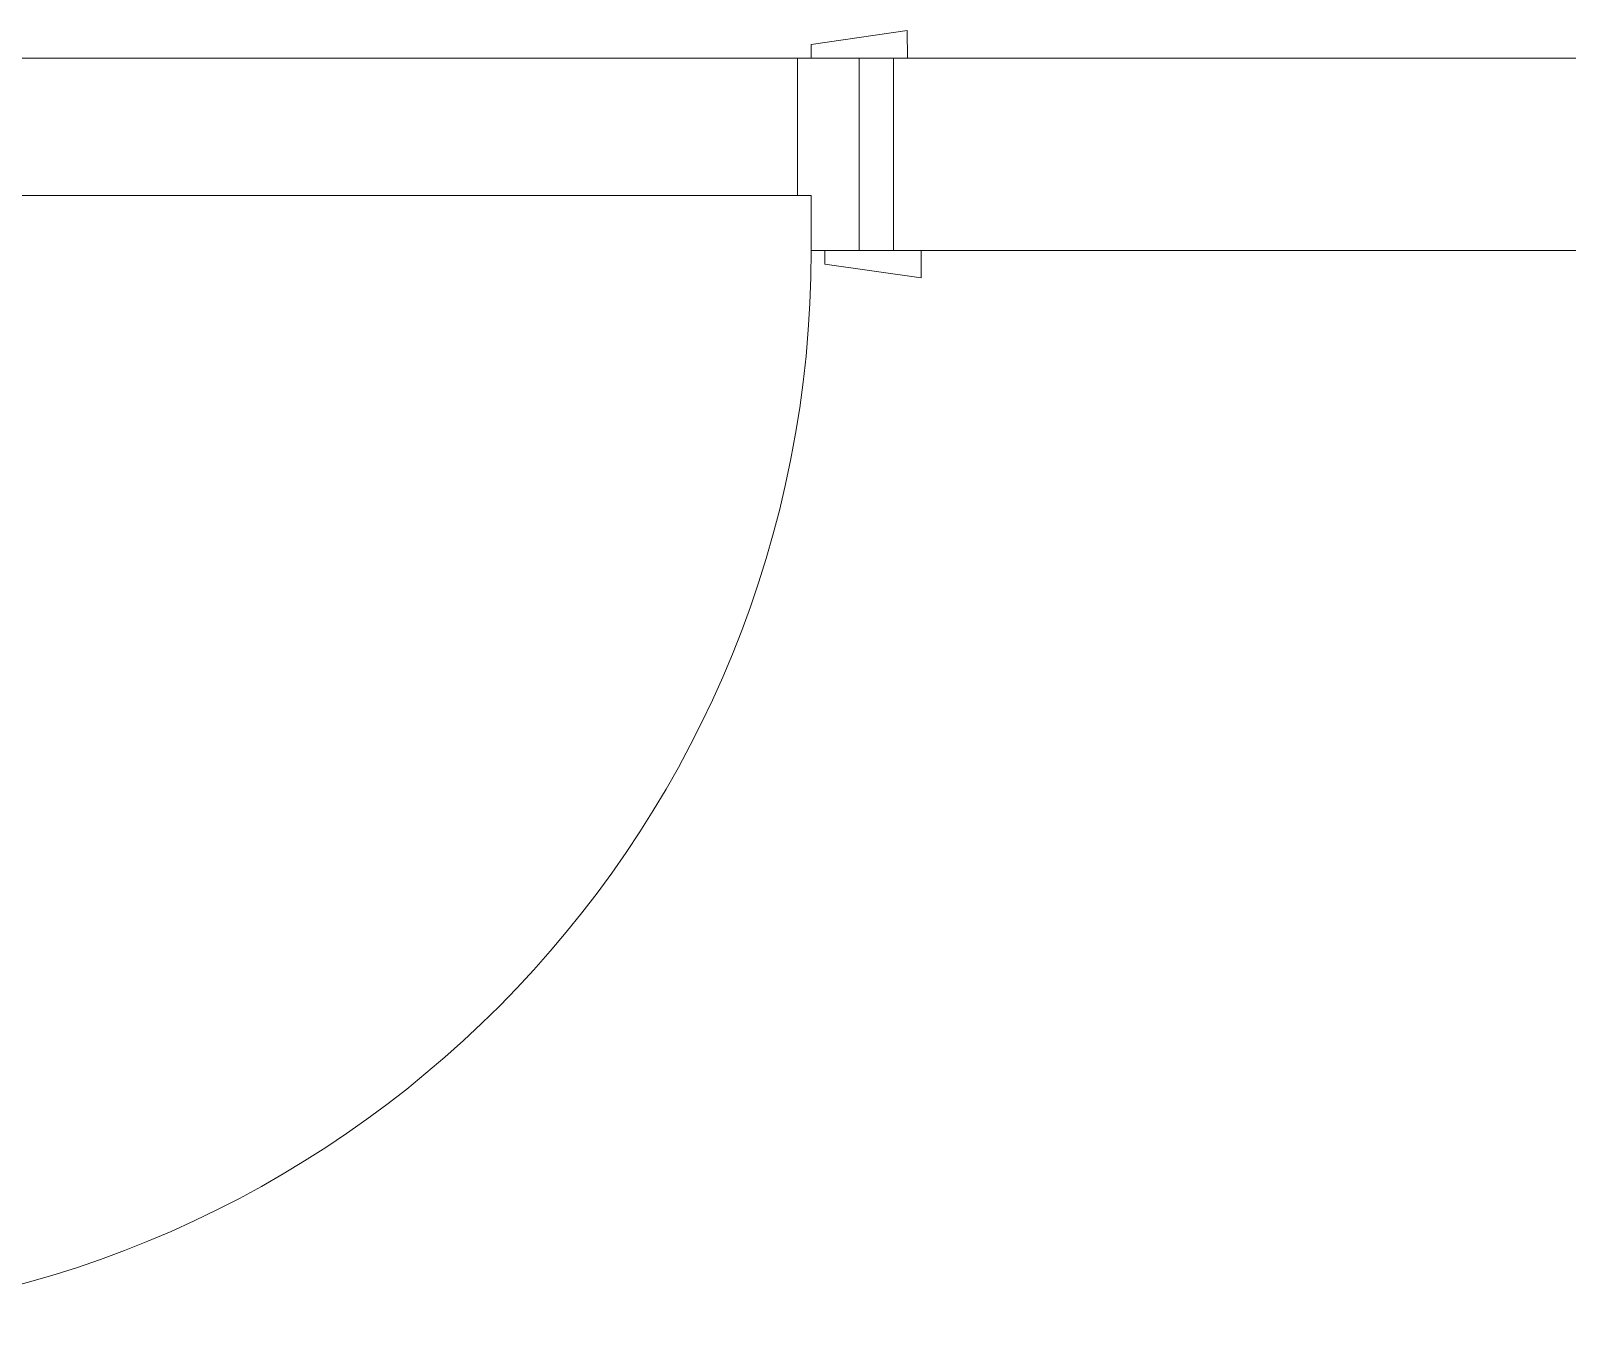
# Model space of a CAD drawing. Header units: millimetres. Extents: x 26027 to 581921, y 7230 to 233891.
# Drawn here: x 504628 to 505747, y 169066 to 170005 of the extents above; entities that cross this region are included whole.
import ezdxf

# ---------------------------------------------------------------- set-up
doc = ezdxf.new("R2010")
doc.units = ezdxf.units.MM
doc.header["$LTSCALE"] = 5
doc.layers.add('car', color=250, linetype='Continuous', lineweight=5)
doc.layers.add('Walls', color=32, linetype='Continuous', lineweight=5)
doc.layers.add('Wooden Joinery', color=7, linetype='Continuous', lineweight=5, true_color=0xffdcd1)

# ---------------------------------------------------------------- blocks, each defined once
blk = doc.blocks.new('A$C5B88081F')
at = {"layer": 'car'}
for p, q in [((91.9, -7.1), (629.3, -544.5)), ((558.6, -615.2), (21.2, -77.8))]:
    blk.add_line(p, q, dxfattribs=at)
at = {"layer": 'Wooden Joinery'}
for points in [[(106.1, 35.4), (113.1, 42.4), (70.7, 99), (56.6, 84.9)], [(14.1, -70.7), (7.1, -77.8), (-49.5, -35.4), (-35.4, -21.2)]]:
    blk.add_lwpolyline(points, close=True, dxfattribs=at)
for points in [[(88.4, 53), (-10.6, -46), (-28.3, -28.3), (70.7, 70.7), (88.4, 53)], [(88.4, 53), (113.1, 28.3), (84.9, 0), (91.9, -7.1), (21.2, -77.8), (-10.6, -46), (88.4, 53)]]:
    blk.add_lwpolyline(points, dxfattribs=at)
blk.add_arc((664.7, -523.3), 780, 47.9395, 135, dxfattribs=at)

msp = doc.modelspace()

# ---------------------------------------------------------------- linework, layer by layer
at = {"layer": 'Walls'}
for p, q in [((506866.7, 169985.3, 0), (505256.7, 169985.3, 0)), ((505256.7, 169985.3, 0), (505256.7, 169845.3, 0)), ((506866.7, 169845.3, 0), (505256.7, 169845.3, 0))]:
    msp.add_line(p, q, dxfattribs=at)

# ---------------------------------------------------------------- block references
at = {"layer": 'Wooden Joinery', "rotation": 225.0000000005854}
msp.add_blockref('A$C5B88081F', (505256.7, 169945.3, 0), dxfattribs=at)

doc.saveas('drawing.dxf')
